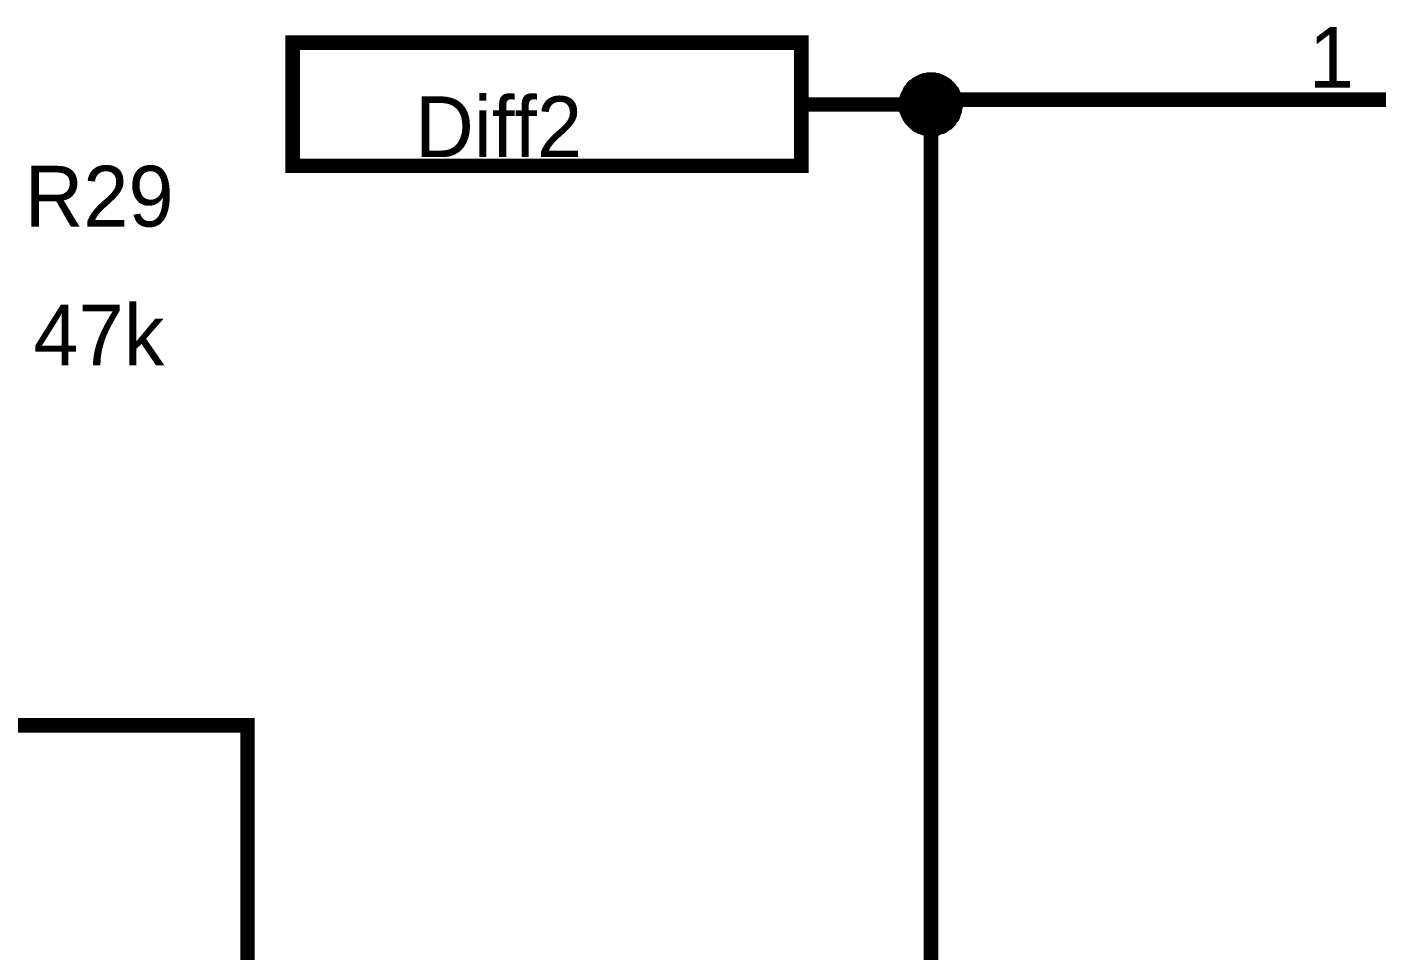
# Model space of a CAD drawing. Header units: millimetres. Extents: x 0 to 800, y 0 to 567.
# Drawn here: x 80.86 to 108.74, y 337.53 to 356.59 of the extents above; entities that cross this region are included whole.
import ezdxf

# ---------------------------------------------------------------- set-up
doc = ezdxf.new("R2010")
doc.units = ezdxf.units.MM
doc.layers.add('Sheet', color=255, linetype='Continuous')

msp = doc.modelspace()

# ---------------------------------------------------------------- linework, layer by layer
at = {"layer": 'Sheet'}
for points, const_width in [([(86.349, 353.721), (86.349, 356.264), (96.854, 356.264), (96.854, 353.721), (86.349, 353.721)], 0.3), ([(86.349, 356.264), (86.349, 353.721), (96.854, 353.721), (96.854, 356.264), (86.349, 356.264), (86.349, 356.264)], 0.0991)]:
    msp.add_lwpolyline(points, close=True, dxfattribs=dict(at, const_width=const_width))
for points, const_width in [([(99.016, 354.987), (99.016, 355.009), (99.016, 355.043), (99.027, 355.065), (99.027, 355.088), (99.027, 355.11), (99.038, 355.144), (99.049, 355.166), (99.061, 355.188), (99.072, 355.211), (99.083, 355.233), (99.094, 355.256), (99.105, 355.278), (99.117, 355.289), (99.139, 355.312), (99.15, 355.334), (99.173, 355.345), (99.184, 355.368), (99.206, 355.379), (99.229, 355.401), (99.24, 355.412), (99.262, 355.424), (99.285, 355.435), (99.307, 355.446), (99.329, 355.457), (99.352, 355.468), (99.374, 355.48), (99.408, 355.491), (99.43, 355.491), (99.453, 355.491), (99.475, 355.502), (99.509, 355.502), (99.531, 355.502)], 0.3), ([(99.016, 354.987), (99.016, 355.009), (99.016, 355.043), (99.027, 355.065), (99.027, 355.088), (99.027, 355.11), (99.038, 355.144), (99.049, 355.166), (99.061, 355.188), (99.072, 355.211), (99.083, 355.233), (99.094, 355.256), (99.105, 355.278), (99.117, 355.289), (99.139, 355.312), (99.15, 355.334), (99.173, 355.345), (99.184, 355.368), (99.206, 355.379), (99.229, 355.401), (99.24, 355.412), (99.262, 355.424), (99.285, 355.435), (99.307, 355.446), (99.329, 355.457), (99.352, 355.468), (99.374, 355.48), (99.408, 355.491), (99.43, 355.491), (99.453, 355.491), (99.475, 355.502), (99.509, 355.502), (99.531, 355.502)], 0.3), ([(99.016, 354.987), (99.016, 355.009), (99.016, 355.043), (99.027, 355.065), (99.027, 355.088), (99.027, 355.11), (99.038, 355.144), (99.049, 355.166), (99.061, 355.188), (99.072, 355.211), (99.083, 355.233), (99.094, 355.256), (99.105, 355.278), (99.117, 355.289), (99.139, 355.312), (99.15, 355.334), (99.173, 355.345), (99.184, 355.368), (99.206, 355.379), (99.229, 355.401), (99.24, 355.412), (99.262, 355.424), (99.285, 355.435), (99.307, 355.446), (99.329, 355.457), (99.352, 355.468), (99.374, 355.48), (99.408, 355.491), (99.43, 355.491), (99.453, 355.491), (99.475, 355.502), (99.509, 355.502), (99.531, 355.502)], 0.3), ([(99.016, 354.987), (99.016, 355.009), (99.016, 355.043), (99.027, 355.065), (99.027, 355.088), (99.027, 355.11), (99.038, 355.144), (99.049, 355.166), (99.061, 355.188), (99.072, 355.211), (99.083, 355.233), (99.094, 355.256), (99.105, 355.278), (99.117, 355.289), (99.139, 355.312), (99.15, 355.334), (99.173, 355.345), (99.184, 355.368), (99.206, 355.379), (99.229, 355.401), (99.24, 355.412), (99.262, 355.424), (99.285, 355.435), (99.307, 355.446), (99.329, 355.457), (99.352, 355.468), (99.374, 355.48), (99.408, 355.491), (99.43, 355.491), (99.453, 355.491), (99.475, 355.502), (99.509, 355.502), (99.531, 355.502)], 0.3), ([(99.016, 354.987), (99.016, 355.009), (99.016, 355.043), (99.027, 355.065), (99.027, 355.088), (99.027, 355.11), (99.038, 355.144), (99.049, 355.166), (99.061, 355.188), (99.072, 355.211), (99.083, 355.233), (99.094, 355.256), (99.105, 355.278), (99.117, 355.289), (99.139, 355.312), (99.15, 355.334), (99.173, 355.345), (99.184, 355.368), (99.206, 355.379), (99.229, 355.401), (99.24, 355.412), (99.262, 355.424), (99.285, 355.435), (99.307, 355.446), (99.329, 355.457), (99.352, 355.468), (99.374, 355.48), (99.408, 355.491), (99.43, 355.491), (99.453, 355.491), (99.475, 355.502), (99.509, 355.502), (99.531, 355.502)], 0.0991), ([(99.016, 354.987), (99.016, 355.009), (99.016, 355.043), (99.027, 355.065), (99.027, 355.088), (99.027, 355.11), (99.038, 355.144), (99.049, 355.166), (99.061, 355.188), (99.072, 355.211), (99.083, 355.233), (99.094, 355.256), (99.105, 355.278), (99.117, 355.289), (99.139, 355.312), (99.15, 355.334), (99.173, 355.345), (99.184, 355.368), (99.206, 355.379), (99.229, 355.401), (99.24, 355.412), (99.262, 355.424), (99.285, 355.435), (99.307, 355.446), (99.329, 355.457), (99.352, 355.468), (99.374, 355.48), (99.408, 355.491), (99.43, 355.491), (99.453, 355.491), (99.475, 355.502), (99.509, 355.502), (99.531, 355.502)], 0.0991), ([(99.016, 354.987), (99.016, 355.009), (99.016, 355.043), (99.027, 355.065), (99.027, 355.088), (99.027, 355.11), (99.038, 355.144), (99.049, 355.166), (99.061, 355.188), (99.072, 355.211), (99.083, 355.233), (99.094, 355.256), (99.105, 355.278), (99.117, 355.289), (99.139, 355.312), (99.15, 355.334), (99.173, 355.345), (99.184, 355.368), (99.206, 355.379), (99.229, 355.401), (99.24, 355.412), (99.262, 355.424), (99.285, 355.435), (99.307, 355.446), (99.329, 355.457), (99.352, 355.468), (99.374, 355.48), (99.408, 355.491), (99.43, 355.491), (99.453, 355.491), (99.475, 355.502), (99.509, 355.502), (99.531, 355.502)], 0.0991), ([(99.016, 354.987), (99.016, 355.009), (99.016, 355.043), (99.027, 355.065), (99.027, 355.088), (99.027, 355.11), (99.038, 355.144), (99.049, 355.166), (99.061, 355.188), (99.072, 355.211), (99.083, 355.233), (99.094, 355.256), (99.105, 355.278), (99.117, 355.289), (99.139, 355.312), (99.15, 355.334), (99.173, 355.345), (99.184, 355.368), (99.206, 355.379), (99.229, 355.401), (99.24, 355.412), (99.262, 355.424), (99.285, 355.435), (99.307, 355.446), (99.329, 355.457), (99.352, 355.468), (99.374, 355.48), (99.408, 355.491), (99.43, 355.491), (99.453, 355.491), (99.475, 355.502), (99.509, 355.502), (99.531, 355.502)], 0.0991), ([(99.531, 355.502), (99.531, 355.502)], 0.3), ([(99.531, 355.502), (99.553, 355.502), (99.587, 355.502), (99.609, 355.491), (99.632, 355.491), (99.654, 355.491), (99.677, 355.48), (99.71, 355.468), (99.733, 355.457), (99.755, 355.446), (99.777, 355.435), (99.789, 355.424), (99.811, 355.412), (99.833, 355.401), (99.856, 355.379), (99.867, 355.368), (99.889, 355.345), (99.901, 355.334), (99.923, 355.312), (99.934, 355.289), (99.945, 355.278), (99.968, 355.256), (99.979, 355.233), (99.99, 355.211), (99.99, 355.188), (100.001, 355.166), (100.013, 355.144), (100.024, 355.11), (100.024, 355.088), (100.024, 355.065), (100.035, 355.043), (100.035, 355.009), (100.035, 354.987)], 0.3), ([(99.531, 355.502), (99.531, 355.502)], 0.3), ([(99.531, 355.502), (99.553, 355.502), (99.587, 355.502), (99.609, 355.491), (99.632, 355.491), (99.654, 355.491), (99.677, 355.48), (99.71, 355.468), (99.733, 355.457), (99.755, 355.446), (99.777, 355.435), (99.789, 355.424), (99.811, 355.412), (99.833, 355.401), (99.856, 355.379), (99.867, 355.368), (99.889, 355.345), (99.901, 355.334), (99.923, 355.312), (99.934, 355.289), (99.945, 355.278), (99.968, 355.256), (99.979, 355.233), (99.99, 355.211), (99.99, 355.188), (100.001, 355.166), (100.013, 355.144), (100.024, 355.11), (100.024, 355.088), (100.024, 355.065), (100.035, 355.043), (100.035, 355.009), (100.035, 354.987)], 0.3), ([(99.531, 355.502), (99.531, 355.502)], 0.3), ([(99.531, 355.502), (99.553, 355.502), (99.587, 355.502), (99.609, 355.491), (99.632, 355.491), (99.654, 355.491), (99.677, 355.48), (99.71, 355.468), (99.733, 355.457), (99.755, 355.446), (99.777, 355.435), (99.789, 355.424), (99.811, 355.412), (99.833, 355.401), (99.856, 355.379), (99.867, 355.368), (99.889, 355.345), (99.901, 355.334), (99.923, 355.312), (99.934, 355.289), (99.945, 355.278), (99.968, 355.256), (99.979, 355.233), (99.99, 355.211), (99.99, 355.188), (100.001, 355.166), (100.013, 355.144), (100.024, 355.11), (100.024, 355.088), (100.024, 355.065), (100.035, 355.043), (100.035, 355.009), (100.035, 354.987)], 0.3), ([(99.531, 355.502), (99.531, 355.502)], 0.3), ([(99.531, 355.502), (99.553, 355.502), (99.587, 355.502), (99.609, 355.491), (99.632, 355.491), (99.654, 355.491), (99.677, 355.48), (99.71, 355.468), (99.733, 355.457), (99.755, 355.446), (99.777, 355.435), (99.789, 355.424), (99.811, 355.412), (99.833, 355.401), (99.856, 355.379), (99.867, 355.368), (99.889, 355.345), (99.901, 355.334), (99.923, 355.312), (99.934, 355.289), (99.945, 355.278), (99.968, 355.256), (99.979, 355.233), (99.99, 355.211), (99.99, 355.188), (100.001, 355.166), (100.013, 355.144), (100.024, 355.11), (100.024, 355.088), (100.024, 355.065), (100.035, 355.043), (100.035, 355.009), (100.035, 354.987)], 0.3), ([(99.531, 355.502), (99.531, 355.502)], 0.0991), ([(99.531, 355.502), (99.553, 355.502), (99.587, 355.502), (99.609, 355.491), (99.632, 355.491), (99.654, 355.491), (99.677, 355.48), (99.71, 355.468), (99.733, 355.457), (99.755, 355.446), (99.777, 355.435), (99.789, 355.424), (99.811, 355.412), (99.833, 355.401), (99.856, 355.379), (99.867, 355.368), (99.889, 355.345), (99.901, 355.334), (99.923, 355.312), (99.934, 355.289), (99.945, 355.278), (99.968, 355.256), (99.979, 355.233), (99.99, 355.211), (99.99, 355.188), (100.001, 355.166), (100.013, 355.144), (100.024, 355.11), (100.024, 355.088), (100.024, 355.065), (100.035, 355.043), (100.035, 355.009), (100.035, 354.987)], 0.0991), ([(99.531, 355.502), (99.531, 355.502)], 0.0991), ([(99.531, 355.502), (99.553, 355.502), (99.587, 355.502), (99.609, 355.491), (99.632, 355.491), (99.654, 355.491), (99.677, 355.48), (99.71, 355.468), (99.733, 355.457), (99.755, 355.446), (99.777, 355.435), (99.789, 355.424), (99.811, 355.412), (99.833, 355.401), (99.856, 355.379), (99.867, 355.368), (99.889, 355.345), (99.901, 355.334), (99.923, 355.312), (99.934, 355.289), (99.945, 355.278), (99.968, 355.256), (99.979, 355.233), (99.99, 355.211), (99.99, 355.188), (100.001, 355.166), (100.013, 355.144), (100.024, 355.11), (100.024, 355.088), (100.024, 355.065), (100.035, 355.043), (100.035, 355.009), (100.035, 354.987)], 0.0991), ([(99.531, 355.502), (99.531, 355.502)], 0.0991), ([(99.531, 355.502), (99.553, 355.502), (99.587, 355.502), (99.609, 355.491), (99.632, 355.491), (99.654, 355.491), (99.677, 355.48), (99.71, 355.468), (99.733, 355.457), (99.755, 355.446), (99.777, 355.435), (99.789, 355.424), (99.811, 355.412), (99.833, 355.401), (99.856, 355.379), (99.867, 355.368), (99.889, 355.345), (99.901, 355.334), (99.923, 355.312), (99.934, 355.289), (99.945, 355.278), (99.968, 355.256), (99.979, 355.233), (99.99, 355.211), (99.99, 355.188), (100.001, 355.166), (100.013, 355.144), (100.024, 355.11), (100.024, 355.088), (100.024, 355.065), (100.035, 355.043), (100.035, 355.009), (100.035, 354.987)], 0.0991), ([(99.531, 355.502), (99.531, 355.502)], 0.0991), ([(99.531, 355.502), (99.553, 355.502), (99.587, 355.502), (99.609, 355.491), (99.632, 355.491), (99.654, 355.491), (99.677, 355.48), (99.71, 355.468), (99.733, 355.457), (99.755, 355.446), (99.777, 355.435), (99.789, 355.424), (99.811, 355.412), (99.833, 355.401), (99.856, 355.379), (99.867, 355.368), (99.889, 355.345), (99.901, 355.334), (99.923, 355.312), (99.934, 355.289), (99.945, 355.278), (99.968, 355.256), (99.979, 355.233), (99.99, 355.211), (99.99, 355.188), (100.001, 355.166), (100.013, 355.144), (100.024, 355.11), (100.024, 355.088), (100.024, 355.065), (100.035, 355.043), (100.035, 355.009), (100.035, 354.987)], 0.0991), ([(96.854, 354.987), (99.531, 354.987), (99.777, 354.987), (99.777, 355.088), (105.075, 355.088)], 0.3), ([(110.159, 355.088), (105.075, 355.088)], 0.3), ([(99.531, 354.483), (99.509, 354.483), (99.475, 354.483), (99.453, 354.494), (99.43, 354.494), (99.408, 354.494), (99.374, 354.505), (99.352, 354.516), (99.329, 354.528), (99.307, 354.528), (99.285, 354.539), (99.262, 354.55), (99.24, 354.572), (99.229, 354.584), (99.206, 354.595), (99.184, 354.617), (99.173, 354.628), (99.15, 354.651), (99.139, 354.662), (99.117, 354.684), (99.105, 354.707), (99.094, 354.729), (99.083, 354.74), (99.072, 354.763), (99.061, 354.785), (99.049, 354.808), (99.038, 354.841), (99.027, 354.864), (99.027, 354.886), (99.027, 354.908), (99.016, 354.931), (99.016, 354.964), (99.016, 354.987)], 0.3), ([(99.016, 354.987), (99.016, 354.987)], 0.3), ([(99.531, 354.483), (99.509, 354.483), (99.475, 354.483), (99.453, 354.494), (99.43, 354.494), (99.408, 354.494), (99.374, 354.505), (99.352, 354.516), (99.329, 354.528), (99.307, 354.528), (99.285, 354.539), (99.262, 354.55), (99.24, 354.572), (99.229, 354.584), (99.206, 354.595), (99.184, 354.617), (99.173, 354.628), (99.15, 354.651), (99.139, 354.662), (99.117, 354.684), (99.105, 354.707), (99.094, 354.729), (99.083, 354.74), (99.072, 354.763), (99.061, 354.785), (99.049, 354.808), (99.038, 354.841), (99.027, 354.864), (99.027, 354.886), (99.027, 354.908), (99.016, 354.931), (99.016, 354.964), (99.016, 354.987)], 0.3), ([(99.016, 354.987), (99.016, 354.987)], 0.3), ([(99.531, 354.483), (99.509, 354.483), (99.475, 354.483), (99.453, 354.494), (99.43, 354.494), (99.408, 354.494), (99.374, 354.505), (99.352, 354.516), (99.329, 354.528), (99.307, 354.528), (99.285, 354.539), (99.262, 354.55), (99.24, 354.572), (99.229, 354.584), (99.206, 354.595), (99.184, 354.617), (99.173, 354.628), (99.15, 354.651), (99.139, 354.662), (99.117, 354.684), (99.105, 354.707), (99.094, 354.729), (99.083, 354.74), (99.072, 354.763), (99.061, 354.785), (99.049, 354.808), (99.038, 354.841), (99.027, 354.864), (99.027, 354.886), (99.027, 354.908), (99.016, 354.931), (99.016, 354.964), (99.016, 354.987)], 0.3), ([(99.016, 354.987), (99.016, 354.987)], 0.3), ([(99.531, 354.483), (99.509, 354.483), (99.475, 354.483), (99.453, 354.494), (99.43, 354.494), (99.408, 354.494), (99.374, 354.505), (99.352, 354.516), (99.329, 354.528), (99.307, 354.528), (99.285, 354.539), (99.262, 354.55), (99.24, 354.572), (99.229, 354.584), (99.206, 354.595), (99.184, 354.617), (99.173, 354.628), (99.15, 354.651), (99.139, 354.662), (99.117, 354.684), (99.105, 354.707), (99.094, 354.729), (99.083, 354.74), (99.072, 354.763), (99.061, 354.785), (99.049, 354.808), (99.038, 354.841), (99.027, 354.864), (99.027, 354.886), (99.027, 354.908), (99.016, 354.931), (99.016, 354.964), (99.016, 354.987)], 0.3), ([(99.016, 354.987), (99.016, 354.987)], 0.3), ([(99.531, 354.483), (99.509, 354.483), (99.475, 354.483), (99.453, 354.494), (99.43, 354.494), (99.408, 354.494), (99.374, 354.505), (99.352, 354.516), (99.329, 354.528), (99.307, 354.528), (99.285, 354.539), (99.262, 354.55), (99.24, 354.572), (99.229, 354.584), (99.206, 354.595), (99.184, 354.617), (99.173, 354.628), (99.15, 354.651), (99.139, 354.662), (99.117, 354.684), (99.105, 354.707), (99.094, 354.729), (99.083, 354.74), (99.072, 354.763), (99.061, 354.785), (99.049, 354.808), (99.038, 354.841), (99.027, 354.864), (99.027, 354.886), (99.027, 354.908), (99.016, 354.931), (99.016, 354.964), (99.016, 354.987)], 0.0991), ([(99.016, 354.987), (99.016, 354.987)], 0.0991), ([(99.531, 354.483), (99.509, 354.483), (99.475, 354.483), (99.453, 354.494), (99.43, 354.494), (99.408, 354.494), (99.374, 354.505), (99.352, 354.516), (99.329, 354.528), (99.307, 354.528), (99.285, 354.539), (99.262, 354.55), (99.24, 354.572), (99.229, 354.584), (99.206, 354.595), (99.184, 354.617), (99.173, 354.628), (99.15, 354.651), (99.139, 354.662), (99.117, 354.684), (99.105, 354.707), (99.094, 354.729), (99.083, 354.74), (99.072, 354.763), (99.061, 354.785), (99.049, 354.808), (99.038, 354.841), (99.027, 354.864), (99.027, 354.886), (99.027, 354.908), (99.016, 354.931), (99.016, 354.964), (99.016, 354.987)], 0.0991), ([(99.016, 354.987), (99.016, 354.987)], 0.0991), ([(99.531, 354.483), (99.509, 354.483), (99.475, 354.483), (99.453, 354.494), (99.43, 354.494), (99.408, 354.494), (99.374, 354.505), (99.352, 354.516), (99.329, 354.528), (99.307, 354.528), (99.285, 354.539), (99.262, 354.55), (99.24, 354.572), (99.229, 354.584), (99.206, 354.595), (99.184, 354.617), (99.173, 354.628), (99.15, 354.651), (99.139, 354.662), (99.117, 354.684), (99.105, 354.707), (99.094, 354.729), (99.083, 354.74), (99.072, 354.763), (99.061, 354.785), (99.049, 354.808), (99.038, 354.841), (99.027, 354.864), (99.027, 354.886), (99.027, 354.908), (99.016, 354.931), (99.016, 354.964), (99.016, 354.987)], 0.0991), ([(99.016, 354.987), (99.016, 354.987)], 0.0991), ([(99.531, 354.483), (99.509, 354.483), (99.475, 354.483), (99.453, 354.494), (99.43, 354.494), (99.408, 354.494), (99.374, 354.505), (99.352, 354.516), (99.329, 354.528), (99.307, 354.528), (99.285, 354.539), (99.262, 354.55), (99.24, 354.572), (99.229, 354.584), (99.206, 354.595), (99.184, 354.617), (99.173, 354.628), (99.15, 354.651), (99.139, 354.662), (99.117, 354.684), (99.105, 354.707), (99.094, 354.729), (99.083, 354.74), (99.072, 354.763), (99.061, 354.785), (99.049, 354.808), (99.038, 354.841), (99.027, 354.864), (99.027, 354.886), (99.027, 354.908), (99.016, 354.931), (99.016, 354.964), (99.016, 354.987)], 0.0991), ([(99.016, 354.987), (99.016, 354.987)], 0.0991), ([(100.035, 354.987), (100.035, 354.964), (100.035, 354.931), (100.024, 354.908), (100.024, 354.886), (100.024, 354.864), (100.013, 354.841), (100.001, 354.808), (99.99, 354.785), (99.99, 354.763), (99.979, 354.74), (99.968, 354.729), (99.945, 354.707), (99.934, 354.684), (99.923, 354.662), (99.901, 354.651), (99.889, 354.628), (99.867, 354.617), (99.856, 354.595), (99.833, 354.584), (99.811, 354.572), (99.789, 354.55), (99.777, 354.539), (99.755, 354.528), (99.733, 354.528), (99.71, 354.516), (99.677, 354.505), (99.654, 354.494), (99.632, 354.494), (99.609, 354.494), (99.587, 354.483), (99.553, 354.483), (99.531, 354.483)], 0.3), ([(99.531, 354.987), (99.531, 325.275)], 0.3), ([(100.035, 354.987), (100.035, 354.964), (100.035, 354.931), (100.024, 354.908), (100.024, 354.886), (100.024, 354.864), (100.013, 354.841), (100.001, 354.808), (99.99, 354.785), (99.99, 354.763), (99.979, 354.74), (99.968, 354.729), (99.945, 354.707), (99.934, 354.684), (99.923, 354.662), (99.901, 354.651), (99.889, 354.628), (99.867, 354.617), (99.856, 354.595), (99.833, 354.584), (99.811, 354.572), (99.789, 354.55), (99.777, 354.539), (99.755, 354.528), (99.733, 354.528), (99.71, 354.516), (99.677, 354.505), (99.654, 354.494), (99.632, 354.494), (99.609, 354.494), (99.587, 354.483), (99.553, 354.483), (99.531, 354.483)], 0.3), ([(100.035, 354.987), (100.035, 354.964), (100.035, 354.931), (100.024, 354.908), (100.024, 354.886), (100.024, 354.864), (100.013, 354.841), (100.001, 354.808), (99.99, 354.785), (99.99, 354.763), (99.979, 354.74), (99.968, 354.729), (99.945, 354.707), (99.934, 354.684), (99.923, 354.662), (99.901, 354.651), (99.889, 354.628), (99.867, 354.617), (99.856, 354.595), (99.833, 354.584), (99.811, 354.572), (99.789, 354.55), (99.777, 354.539), (99.755, 354.528), (99.733, 354.528), (99.71, 354.516), (99.677, 354.505), (99.654, 354.494), (99.632, 354.494), (99.609, 354.494), (99.587, 354.483), (99.553, 354.483), (99.531, 354.483)], 0.3), ([(100.035, 354.987), (100.035, 354.964), (100.035, 354.931), (100.024, 354.908), (100.024, 354.886), (100.024, 354.864), (100.013, 354.841), (100.001, 354.808), (99.99, 354.785), (99.99, 354.763), (99.979, 354.74), (99.968, 354.729), (99.945, 354.707), (99.934, 354.684), (99.923, 354.662), (99.901, 354.651), (99.889, 354.628), (99.867, 354.617), (99.856, 354.595), (99.833, 354.584), (99.811, 354.572), (99.789, 354.55), (99.777, 354.539), (99.755, 354.528), (99.733, 354.528), (99.71, 354.516), (99.677, 354.505), (99.654, 354.494), (99.632, 354.494), (99.609, 354.494), (99.587, 354.483), (99.553, 354.483), (99.531, 354.483)], 0.3), ([(100.035, 354.987), (100.035, 354.964), (100.035, 354.931), (100.024, 354.908), (100.024, 354.886), (100.024, 354.864), (100.013, 354.841), (100.001, 354.808), (99.99, 354.785), (99.99, 354.763), (99.979, 354.74), (99.968, 354.729), (99.945, 354.707), (99.934, 354.684), (99.923, 354.662), (99.901, 354.651), (99.889, 354.628), (99.867, 354.617), (99.856, 354.595), (99.833, 354.584), (99.811, 354.572), (99.789, 354.55), (99.777, 354.539), (99.755, 354.528), (99.733, 354.528), (99.71, 354.516), (99.677, 354.505), (99.654, 354.494), (99.632, 354.494), (99.609, 354.494), (99.587, 354.483), (99.553, 354.483), (99.531, 354.483)], 0.0991), ([(100.035, 354.987), (100.035, 354.964), (100.035, 354.931), (100.024, 354.908), (100.024, 354.886), (100.024, 354.864), (100.013, 354.841), (100.001, 354.808), (99.99, 354.785), (99.99, 354.763), (99.979, 354.74), (99.968, 354.729), (99.945, 354.707), (99.934, 354.684), (99.923, 354.662), (99.901, 354.651), (99.889, 354.628), (99.867, 354.617), (99.856, 354.595), (99.833, 354.584), (99.811, 354.572), (99.789, 354.55), (99.777, 354.539), (99.755, 354.528), (99.733, 354.528), (99.71, 354.516), (99.677, 354.505), (99.654, 354.494), (99.632, 354.494), (99.609, 354.494), (99.587, 354.483), (99.553, 354.483), (99.531, 354.483)], 0.0991), ([(100.035, 354.987), (100.035, 354.964), (100.035, 354.931), (100.024, 354.908), (100.024, 354.886), (100.024, 354.864), (100.013, 354.841), (100.001, 354.808), (99.99, 354.785), (99.99, 354.763), (99.979, 354.74), (99.968, 354.729), (99.945, 354.707), (99.934, 354.684), (99.923, 354.662), (99.901, 354.651), (99.889, 354.628), (99.867, 354.617), (99.856, 354.595), (99.833, 354.584), (99.811, 354.572), (99.789, 354.55), (99.777, 354.539), (99.755, 354.528), (99.733, 354.528), (99.71, 354.516), (99.677, 354.505), (99.654, 354.494), (99.632, 354.494), (99.609, 354.494), (99.587, 354.483), (99.553, 354.483), (99.531, 354.483)], 0.0991), ([(100.035, 354.987), (100.035, 354.964), (100.035, 354.931), (100.024, 354.908), (100.024, 354.886), (100.024, 354.864), (100.013, 354.841), (100.001, 354.808), (99.99, 354.785), (99.99, 354.763), (99.979, 354.74), (99.968, 354.729), (99.945, 354.707), (99.934, 354.684), (99.923, 354.662), (99.901, 354.651), (99.889, 354.628), (99.867, 354.617), (99.856, 354.595), (99.833, 354.584), (99.811, 354.572), (99.789, 354.55), (99.777, 354.539), (99.755, 354.528), (99.733, 354.528), (99.71, 354.516), (99.677, 354.505), (99.654, 354.494), (99.632, 354.494), (99.609, 354.494), (99.587, 354.483), (99.553, 354.483), (99.531, 354.483)], 0.0991), ([(100.035, 354.987), (100.035, 354.987), (100.035, 354.987), (100.035, 354.987), (100.035, 354.987), (100.035, 354.987), (100.035, 354.987), (100.035, 354.987), (100.035, 354.987), (100.035, 354.987), (100.035, 354.987), (100.035, 354.987), (100.035, 354.987), (100.035, 354.987), (100.035, 354.987), (100.035, 354.987), (100.035, 354.987), (100.035, 354.987), (100.035, 354.987), (100.035, 354.987), (100.035, 354.987), (100.035, 354.987), (100.035, 354.987), (100.035, 354.987), (100.035, 354.987), (100.035, 354.987), (100.035, 354.987), (100.035, 354.987), (100.035, 354.987), (100.035, 354.987), (100.035, 354.987), (100.035, 354.987), (100.035, 354.987)], 0.3), ([(100.035, 354.987), (100.035, 354.987)], 0.3), ([(100.035, 354.987), (100.035, 354.987), (100.035, 354.987), (100.035, 354.987), (100.035, 354.987), (100.035, 354.987), (100.035, 354.987), (100.035, 354.987), (100.035, 354.987), (100.035, 354.987), (100.035, 354.987), (100.035, 354.987), (100.035, 354.987), (100.035, 354.987), (100.035, 354.987), (100.035, 354.987), (100.035, 354.987), (100.035, 354.987), (100.035, 354.987), (100.035, 354.987), (100.035, 354.987), (100.035, 354.987), (100.035, 354.987), (100.035, 354.987), (100.035, 354.987), (100.035, 354.987), (100.035, 354.987), (100.035, 354.987), (100.035, 354.987), (100.035, 354.987), (100.035, 354.987), (100.035, 354.987), (100.035, 354.987)], 0.3), ([(100.035, 354.987), (100.035, 354.987)], 0.3), ([(100.035, 354.987), (100.035, 354.987), (100.035, 354.987), (100.035, 354.987), (100.035, 354.987), (100.035, 354.987), (100.035, 354.987), (100.035, 354.987), (100.035, 354.987), (100.035, 354.987), (100.035, 354.987), (100.035, 354.987), (100.035, 354.987), (100.035, 354.987), (100.035, 354.987), (100.035, 354.987), (100.035, 354.987), (100.035, 354.987), (100.035, 354.987), (100.035, 354.987), (100.035, 354.987), (100.035, 354.987), (100.035, 354.987), (100.035, 354.987), (100.035, 354.987), (100.035, 354.987), (100.035, 354.987), (100.035, 354.987), (100.035, 354.987), (100.035, 354.987), (100.035, 354.987), (100.035, 354.987), (100.035, 354.987)], 0.3), ([(100.035, 354.987), (100.035, 354.987)], 0.3), ([(100.035, 354.987), (100.035, 354.987), (100.035, 354.987), (100.035, 354.987), (100.035, 354.987), (100.035, 354.987), (100.035, 354.987), (100.035, 354.987), (100.035, 354.987), (100.035, 354.987), (100.035, 354.987), (100.035, 354.987), (100.035, 354.987), (100.035, 354.987), (100.035, 354.987), (100.035, 354.987), (100.035, 354.987), (100.035, 354.987), (100.035, 354.987), (100.035, 354.987), (100.035, 354.987), (100.035, 354.987), (100.035, 354.987), (100.035, 354.987), (100.035, 354.987), (100.035, 354.987), (100.035, 354.987), (100.035, 354.987), (100.035, 354.987), (100.035, 354.987), (100.035, 354.987), (100.035, 354.987), (100.035, 354.987)], 0.3), ([(100.035, 354.987), (100.035, 354.987)], 0.3), ([(100.035, 354.987), (100.035, 354.987), (100.035, 354.987), (100.035, 354.987), (100.035, 354.987), (100.035, 354.987), (100.035, 354.987), (100.035, 354.987), (100.035, 354.987), (100.035, 354.987), (100.035, 354.987), (100.035, 354.987), (100.035, 354.987), (100.035, 354.987), (100.035, 354.987), (100.035, 354.987), (100.035, 354.987), (100.035, 354.987), (100.035, 354.987), (100.035, 354.987), (100.035, 354.987), (100.035, 354.987), (100.035, 354.987), (100.035, 354.987), (100.035, 354.987), (100.035, 354.987), (100.035, 354.987), (100.035, 354.987), (100.035, 354.987), (100.035, 354.987), (100.035, 354.987), (100.035, 354.987), (100.035, 354.987)], 0.0991), ([(100.035, 354.987), (100.035, 354.987)], 0.0991), ([(100.035, 354.987), (100.035, 354.987), (100.035, 354.987), (100.035, 354.987), (100.035, 354.987), (100.035, 354.987), (100.035, 354.987), (100.035, 354.987), (100.035, 354.987), (100.035, 354.987), (100.035, 354.987), (100.035, 354.987), (100.035, 354.987), (100.035, 354.987), (100.035, 354.987), (100.035, 354.987), (100.035, 354.987), (100.035, 354.987), (100.035, 354.987), (100.035, 354.987), (100.035, 354.987), (100.035, 354.987), (100.035, 354.987), (100.035, 354.987), (100.035, 354.987), (100.035, 354.987), (100.035, 354.987), (100.035, 354.987), (100.035, 354.987), (100.035, 354.987), (100.035, 354.987), (100.035, 354.987), (100.035, 354.987)], 0.0991), ([(100.035, 354.987), (100.035, 354.987)], 0.0991), ([(100.035, 354.987), (100.035, 354.987), (100.035, 354.987), (100.035, 354.987), (100.035, 354.987), (100.035, 354.987), (100.035, 354.987), (100.035, 354.987), (100.035, 354.987), (100.035, 354.987), (100.035, 354.987), (100.035, 354.987), (100.035, 354.987), (100.035, 354.987), (100.035, 354.987), (100.035, 354.987), (100.035, 354.987), (100.035, 354.987), (100.035, 354.987), (100.035, 354.987), (100.035, 354.987), (100.035, 354.987), (100.035, 354.987), (100.035, 354.987), (100.035, 354.987), (100.035, 354.987), (100.035, 354.987), (100.035, 354.987), (100.035, 354.987), (100.035, 354.987), (100.035, 354.987), (100.035, 354.987), (100.035, 354.987)], 0.0991), ([(100.035, 354.987), (100.035, 354.987)], 0.0991), ([(100.035, 354.987), (100.035, 354.987), (100.035, 354.987), (100.035, 354.987), (100.035, 354.987), (100.035, 354.987), (100.035, 354.987), (100.035, 354.987), (100.035, 354.987), (100.035, 354.987), (100.035, 354.987), (100.035, 354.987), (100.035, 354.987), (100.035, 354.987), (100.035, 354.987), (100.035, 354.987), (100.035, 354.987), (100.035, 354.987), (100.035, 354.987), (100.035, 354.987), (100.035, 354.987), (100.035, 354.987), (100.035, 354.987), (100.035, 354.987), (100.035, 354.987), (100.035, 354.987), (100.035, 354.987), (100.035, 354.987), (100.035, 354.987), (100.035, 354.987), (100.035, 354.987), (100.035, 354.987), (100.035, 354.987)], 0.0991), ([(100.035, 354.987), (100.035, 354.987)], 0.0991), ([(101.312, 333.383), (101.312, 333.394), (85.419, 333.394), (85.419, 342.164), (79.36, 342.164)], 0.3)]:
    msp.add_lwpolyline(points, dxfattribs=dict(at, const_width=const_width))
at = {"layer": 'Sheet', "const_width": 0.508}
msp.add_lwpolyline([(99.267, 354.995, 1), (99.775, 354.995, 1)], format="xyb", close=True, dxfattribs=at)

# ---------------------------------------------------------------- texts
at = {"layer": 'Sheet'}
for s, height, p in [('1', 1.254, (107.337, 355.334)), ('Diff2', 1.2543, (88.88, 353.901)), ('R29', 1.2543, (80.816, 352.467)), ('47k', 1.2543, (80.996, 349.6))]:
    msp.add_text(s, height=height, dxfattribs=at).set_placement(p)

doc.saveas('drawing.dxf')
